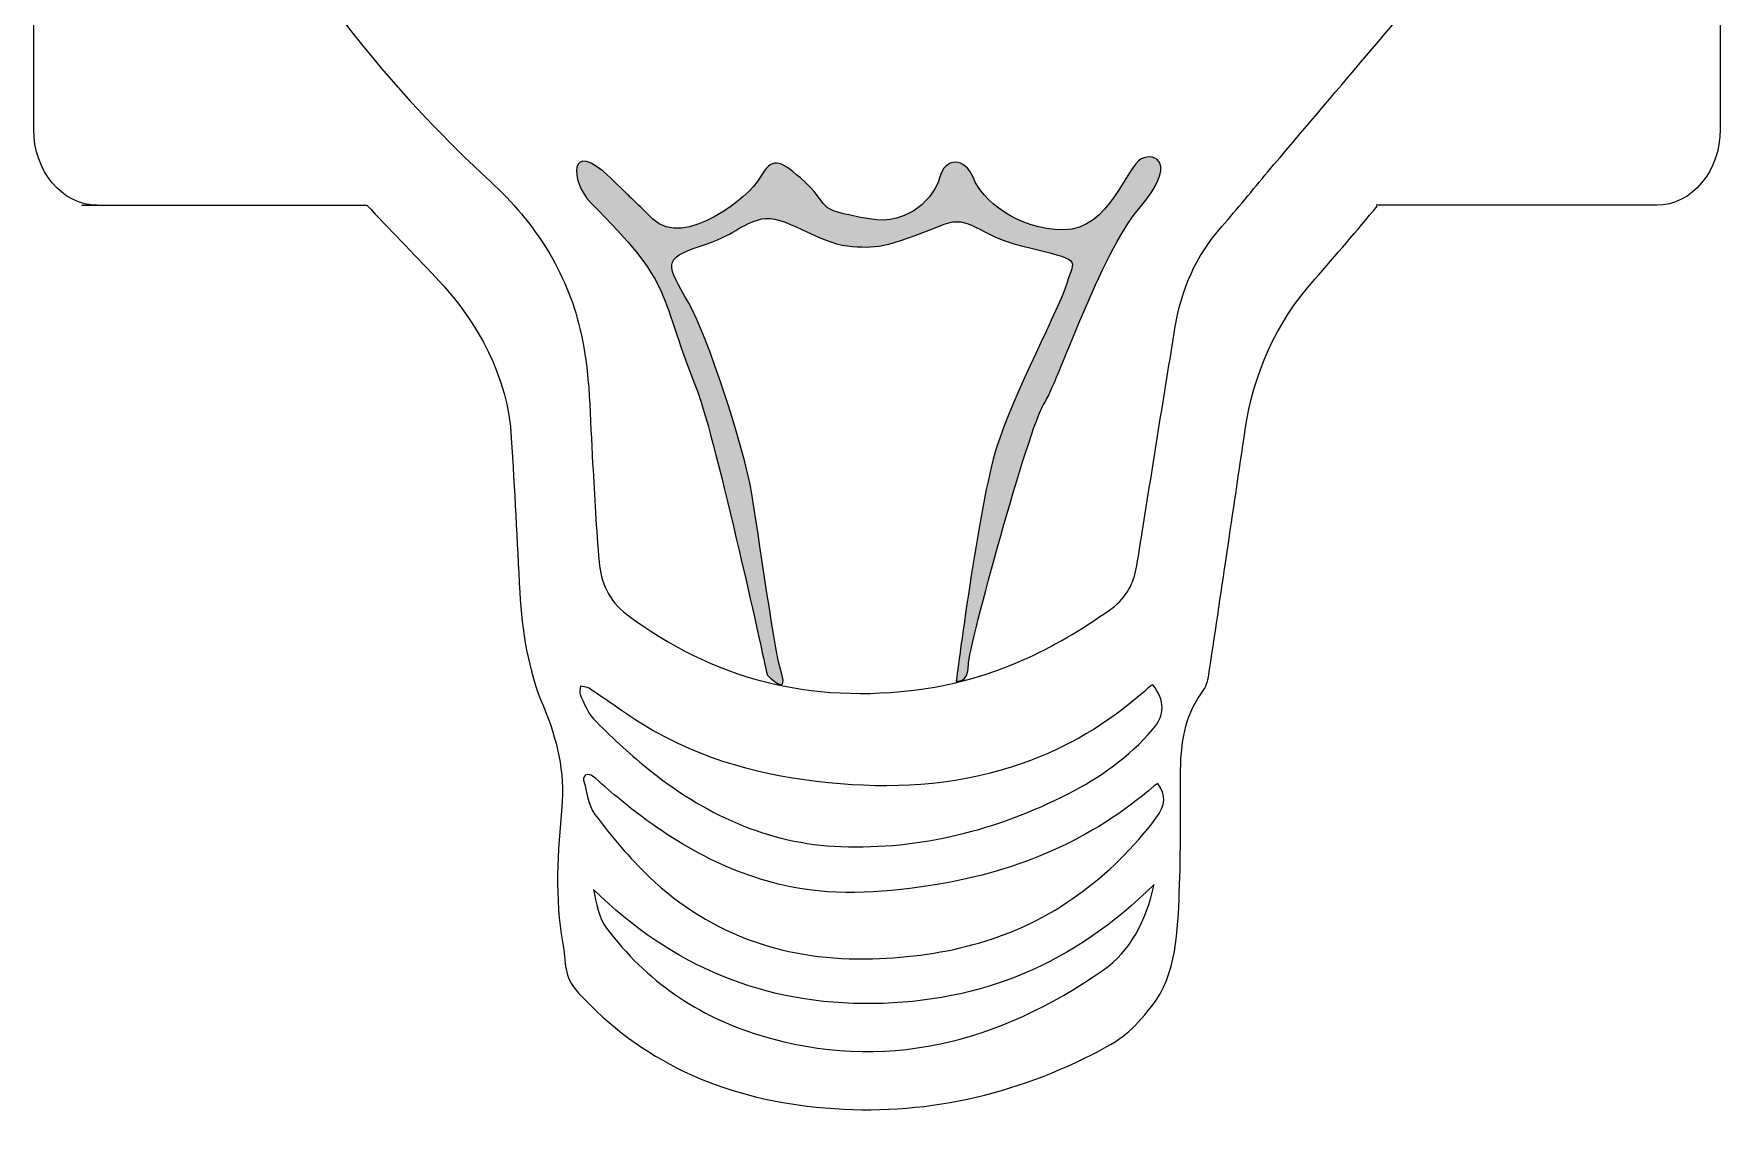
# Model space of a CAD drawing. Header units: inches. Extents: x 3.2 to 14.6, y 3.1 to 17.7.
# Drawn here: x 3.25 to 14.57, y 3.1 to 10.38 of the extents above; entities that cross this region are included whole.
import ezdxf

# ---------------------------------------------------------------- set-up
doc = ezdxf.new("R2010")
doc.units = ezdxf.units.IN
doc.header["$LTSCALE"] = 0.03937
doc.header["$MEASUREMENT"] = 0
for name, color, linetype in [('cutting bulb offset curve', 1, 'Continuous'), ('Default', 7, 'Continuous'), ('vector engravingbulb', 5, 'Continuous'), ('vector engravingelectric curve', 5, 'Continuous')]:
    doc.layers.add(name, color=color, linetype=linetype)

# ---------------------------------------------------------------- blocks, each defined once
blk = doc.blocks.new('block 13')
at = {"layer": 'vector engravingbulb', "lineweight": 0}
blk.add_open_spline([(10.768, 4.667), (10.712, 4.418), (10.61, 4.22), (10.426, 4.092), (9.72, 3.602), (8.956, 3.401), (8.12, 3.655), (7.707, 3.78), (7.358, 4.018), (7.091, 4.374), (7.04, 4.442), (7.023, 4.54), (7.003, 4.634), (7.534, 4.111), (8.156, 3.858), (8.881, 3.867), (9.603, 3.876), (10.229, 4.13), (10.768, 4.667)], degree=3, knots=[0, 0, 0, 0, 1, 1, 1, 2, 2, 2, 3, 3, 3, 4, 4, 4, 5, 5, 5, 6, 6, 6, 6], dxfattribs=at)
blk = doc.blocks.new('block 14')
at = {"layer": 'vector engravingbulb', "lineweight": 0}
blk.add_open_spline([(10.76, 6.006), (10.84, 5.901), (10.844, 5.806), (10.758, 5.707), (10.598, 5.522), (10.403, 5.382), (10.19, 5.275), (9.709, 5.031), (9.201, 4.902), (8.665, 4.921), (8.173, 4.939), (7.745, 5.139), (7.361, 5.45), (7.236, 5.551), (7.118, 5.663), (7.004, 5.778), (6.963, 5.82), (6.941, 5.885), (6.914, 5.942), (6.907, 5.956), (6.915, 5.979), (6.916, 5.998), (6.935, 5.993), (6.958, 5.994), (6.974, 5.984), (7.125, 5.885), (7.269, 5.774), (7.427, 5.687), (7.812, 5.474), (8.23, 5.377), (8.662, 5.342), (9.077, 5.308), (9.485, 5.34), (9.882, 5.479), (10.185, 5.585), (10.457, 5.747), (10.7, 5.961), (10.715, 5.975), (10.73, 5.988), (10.746, 6.001), (10.75, 6.004), (10.755, 6.005), (10.76, 6.006)], degree=3, knots=[0, 0, 0, 0, 1, 1, 1, 2, 2, 2, 3, 3, 3, 4, 4, 4, 5, 5, 5, 6, 6, 6, 7, 7, 7, 8, 8, 8, 9, 9, 9, 10, 10, 10, 11, 11, 11, 12, 12, 12, 13, 13, 13, 14, 14, 14, 14], dxfattribs=at)
blk = doc.blocks.new('block 15')
at = {"layer": 'vector engravingbulb', "lineweight": 0}
blk.add_open_spline([(10.793, 5.344), (10.849, 5.266), (10.847, 5.201), (10.78, 5.112), (10.63, 4.912), (10.456, 4.741), (10.256, 4.597), (9.842, 4.296), (9.372, 4.183), (8.878, 4.168), (8.313, 4.151), (7.802, 4.315), (7.378, 4.718), (7.245, 4.845), (7.125, 4.989), (7.013, 5.137), (6.968, 5.198), (6.959, 5.289), (6.937, 5.368), (6.934, 5.378), (6.945, 5.401), (6.953, 5.403), (6.966, 5.407), (6.987, 5.403), (6.998, 5.395), (7.054, 5.348), (7.108, 5.298), (7.164, 5.252), (7.51, 4.964), (7.887, 4.741), (8.327, 4.651), (8.657, 4.584), (8.985, 4.614), (9.312, 4.667), (9.853, 4.756), (10.345, 4.962), (10.769, 5.329), (10.776, 5.335), (10.785, 5.339), (10.793, 5.344)], degree=3, knots=[0, 0, 0, 0, 1, 1, 1, 2, 2, 2, 3, 3, 3, 4, 4, 4, 5, 5, 5, 6, 6, 6, 7, 7, 7, 8, 8, 8, 9, 9, 9, 10, 10, 10, 11, 11, 11, 12, 12, 12, 13, 13, 13, 13], dxfattribs=at)
blk = doc.blocks.new('block 16')
at = {"layer": 'vector engravingbulb', "lineweight": 0}
blk.add_open_spline([(13.393, 12.683), (13.423, 12.023), (13.233, 11.491), (12.848, 11.017), (12.419, 10.489), (11.971, 9.972), (11.531, 9.451), (11.428, 9.329), (11.329, 9.205), (11.223, 9.085), (11.046, 8.886), (10.951, 8.658), (10.91, 8.412), (10.834, 7.951), (10.761, 7.49), (10.687, 7.029), (10.674, 6.945), (10.661, 6.861), (10.645, 6.777), (10.624, 6.669), (10.567, 6.579), (10.468, 6.509), (10.095, 6.246), (9.686, 6.044), (9.206, 5.978), (8.457, 5.875), (7.797, 6.05), (7.226, 6.481), (7.104, 6.573), (7.054, 6.698), (7.041, 6.832), (7.021, 7.052), (7.012, 7.272), (6.998, 7.493), (6.979, 7.795), (6.985, 8.099), (6.913, 8.399), (6.821, 8.78), (6.616, 9.106), (6.309, 9.389), (5.71, 9.941), (5.208, 10.554), (4.802, 11.225), (4.514, 11.702), (4.38, 12.21), (4.408, 12.746), (4.456, 13.711), (4.785, 14.594), (5.467, 15.365), (6.013, 15.981), (6.731, 16.373), (7.601, 16.549), (8.556, 16.741), (9.507, 16.733), (10.448, 16.481), (11.49, 16.201), (12.261, 15.637), (12.773, 14.804), (13.104, 14.265), (13.294, 13.689), (13.36, 13.081), (13.377, 12.924), (13.386, 12.765), (13.393, 12.683)], degree=3, knots=[0, 0, 0, 0, 1, 1, 1, 2, 2, 2, 3, 3, 3, 4, 4, 4, 5, 5, 5, 6, 6, 6, 7, 7, 7, 8, 8, 8, 9, 9, 9, 10, 10, 10, 11, 11, 11, 12, 12, 12, 13, 13, 13, 14, 14, 14, 15, 15, 15, 16, 16, 16, 17, 17, 17, 18, 18, 18, 19, 19, 19, 20, 20, 20, 21, 21, 21, 21], dxfattribs=at)

msp = doc.modelspace()

# ---------------------------------------------------------------- hatches: boundary and pattern name
at = {"layer": 'Default'}
msp.add_hatch(color=256, dxfattribs=at).paths.add_polyline_path([(8.17, 6.074), (8.17, 6.074), (7.982, 6.908), (7.826, 7.548), (7.756, 7.806), (7.726, 7.905), (7.713, 7.946), (7.707, 7.963), (7.611, 8.22), (7.496, 8.551), (7.484, 8.583), (7.472, 8.614), (7.459, 8.643), (7.446, 8.673), (7.432, 8.701), (7.417, 8.73), (7.401, 8.758), (7.383, 8.787), (7.364, 8.816), (7.342, 8.846), (7.319, 8.877), (7.294, 8.909), (7.266, 8.943), (7.236, 8.979), (7.167, 9.056), (6.981, 9.249), (6.974, 9.256), (6.968, 9.264), (6.962, 9.271), (6.957, 9.279), (6.951, 9.287), (6.946, 9.294), (6.94, 9.302), (6.936, 9.311), (6.931, 9.319), (6.926, 9.327), (6.922, 9.335), (6.918, 9.343), (6.914, 9.352), (6.911, 9.36), (6.908, 9.368), (6.905, 9.376), (6.902, 9.385), (6.899, 9.393), (6.897, 9.401), (6.895, 9.409), (6.893, 9.416), (6.892, 9.424), (6.891, 9.431), (6.89, 9.435), (6.89, 9.439), (6.89, 9.442), (6.889, 9.446), (6.889, 9.449), (6.889, 9.453), (6.889, 9.456), (6.889, 9.459), (6.889, 9.463), (6.889, 9.466), (6.89, 9.469), (6.89, 9.472), (6.891, 9.475), (6.891, 9.478), (6.892, 9.481), (6.892, 9.483), (6.893, 9.486), (6.894, 9.489), (6.895, 9.491), (6.896, 9.494), (6.897, 9.496), (6.898, 9.498), (6.899, 9.501), (6.9, 9.503), (6.902, 9.505), (6.903, 9.507), (6.905, 9.508), (6.906, 9.51), (6.908, 9.512), (6.91, 9.513), (6.912, 9.515), (6.914, 9.516), (6.916, 9.517), (6.918, 9.518), (6.92, 9.519), (6.922, 9.52), (6.925, 9.521), (6.927, 9.521), (6.93, 9.522), (6.933, 9.522), (6.935, 9.522), (6.938, 9.522), (6.941, 9.522), (6.944, 9.522), (6.947, 9.522), (6.95, 9.521), (6.954, 9.521), (6.957, 9.52), (6.961, 9.519), (6.964, 9.518), (6.968, 9.517), (6.972, 9.516), (6.976, 9.514), (6.979, 9.513), (6.984, 9.511), (6.988, 9.509), (6.992, 9.507), (6.996, 9.504), (7.001, 9.502), (7.005, 9.499), (7.015, 9.494), (7.025, 9.487), (7.035, 9.48), (7.045, 9.473), (7.056, 9.464), (7.068, 9.455), (7.08, 9.445), (7.092, 9.434), (7.261, 9.272), (7.261, 9.272), (7.261, 9.272), (7.408, 9.129), (7.413, 9.125), (7.418, 9.121), (7.424, 9.117), (7.429, 9.113), (7.434, 9.109), (7.44, 9.106), (7.445, 9.102), (7.451, 9.099), (7.456, 9.096), (7.462, 9.094), (7.468, 9.091), (7.474, 9.089), (7.48, 9.086), (7.486, 9.084), (7.492, 9.083), (7.498, 9.081), (7.504, 9.079), (7.51, 9.078), (7.516, 9.077), (7.522, 9.076), (7.529, 9.075), (7.535, 9.074), (7.541, 9.073), (7.548, 9.073), (7.554, 9.073), (7.561, 9.072), (7.568, 9.072), (7.574, 9.073), (7.581, 9.073), (7.587, 9.073), (7.594, 9.074), (7.601, 9.075), (7.608, 9.075), (7.614, 9.076), (7.621, 9.077), (7.635, 9.08), (7.649, 9.083), (7.662, 9.086), (7.676, 9.09), (7.69, 9.094), (7.704, 9.099), (7.718, 9.104), (7.732, 9.109), (7.746, 9.115), (7.76, 9.121), (7.773, 9.128), (7.787, 9.134), (7.801, 9.141), (7.814, 9.149), (7.841, 9.164), (7.868, 9.18), (7.893, 9.197), (7.918, 9.214), (7.942, 9.231), (7.966, 9.249), (7.988, 9.267), (8.009, 9.285), (8.028, 9.303), (8.047, 9.32), (8.064, 9.337), (8.079, 9.353), (8.086, 9.361), (8.092, 9.369), (8.098, 9.376), (8.104, 9.384), (8.109, 9.391), (8.114, 9.397), (8.116, 9.4), (8.118, 9.404), (8.12, 9.407), (8.129, 9.423), (8.136, 9.434), (8.143, 9.445), (8.15, 9.456), (8.154, 9.46), (8.157, 9.465), (8.161, 9.469), (8.164, 9.473), (8.168, 9.477), (8.171, 9.481), (8.174, 9.484), (8.178, 9.487), (8.179, 9.489), (8.181, 9.49), (8.183, 9.492), (8.185, 9.493), (8.186, 9.494), (8.188, 9.495), (8.19, 9.497), (8.191, 9.498), (8.193, 9.499), (8.195, 9.5), (8.196, 9.501), (8.198, 9.502), (8.2, 9.503), (8.202, 9.503), (8.203, 9.504), (8.205, 9.505), (8.207, 9.506), (8.208, 9.506), (8.21, 9.507), (8.212, 9.507), (8.214, 9.508), (8.216, 9.508), (8.217, 9.509), (8.219, 9.509), (8.221, 9.509), (8.223, 9.509), (8.224, 9.51), (8.226, 9.51), (8.228, 9.51), (8.23, 9.51), (8.232, 9.51), (8.234, 9.51), (8.236, 9.509), (8.237, 9.509), (8.239, 9.509), (8.241, 9.509), (8.243, 9.508), (8.245, 9.508), (8.247, 9.508), (8.249, 9.507), (8.251, 9.507), (8.253, 9.506), (8.255, 9.505), (8.257, 9.505), (8.259, 9.504), (8.261, 9.503), (8.265, 9.502), (8.269, 9.5), (8.274, 9.498), (8.278, 9.496), (8.283, 9.493), (8.287, 9.491), (8.292, 9.488), (8.296, 9.485), (8.301, 9.482), (8.311, 9.475), (8.321, 9.468), (8.332, 9.46), (8.343, 9.451), (8.367, 9.432), (8.393, 9.41), (8.413, 9.392), (8.431, 9.375), (8.448, 9.359), (8.462, 9.344), (8.475, 9.33), (8.486, 9.317), (8.496, 9.304), (8.505, 9.293), (8.54, 9.246), (8.543, 9.242), (8.546, 9.238), (8.549, 9.235), (8.552, 9.231), (8.555, 9.228), (8.559, 9.225), (8.562, 9.221), (8.564, 9.22), (8.566, 9.218), (8.568, 9.217), (8.569, 9.215), (8.571, 9.214), (8.573, 9.212), (8.576, 9.211), (8.578, 9.209), (8.58, 9.208), (8.582, 9.206), (8.587, 9.204), (8.592, 9.201), (8.597, 9.198), (8.603, 9.195), (8.609, 9.193), (8.615, 9.19), (8.622, 9.188), (8.629, 9.185), (8.636, 9.183), (8.645, 9.18), (8.662, 9.175), (8.682, 9.17), (8.728, 9.159), (8.786, 9.147), (8.855, 9.135), (8.868, 9.132), (8.88, 9.131), (8.892, 9.129), (8.904, 9.128), (8.916, 9.128), (8.928, 9.127), (8.94, 9.127), (8.952, 9.128), (8.963, 9.128), (8.974, 9.129), (8.985, 9.13), (8.996, 9.132), (9.007, 9.134), (9.018, 9.136), (9.028, 9.138), (9.039, 9.14), (9.049, 9.143), (9.059, 9.146), (9.069, 9.149), (9.078, 9.153), (9.088, 9.157), (9.097, 9.161), (9.106, 9.165), (9.115, 9.169), (9.124, 9.173), (9.133, 9.178), (9.141, 9.183), (9.15, 9.188), (9.158, 9.193), (9.166, 9.198), (9.174, 9.204), (9.181, 9.209), (9.189, 9.215), (9.196, 9.221), (9.203, 9.227), (9.21, 9.233), (9.217, 9.239), (9.223, 9.245), (9.23, 9.251), (9.236, 9.258), (9.242, 9.264), (9.248, 9.27), (9.253, 9.277), (9.259, 9.283), (9.264, 9.29), (9.269, 9.296), (9.274, 9.303), (9.279, 9.31), (9.283, 9.316), (9.287, 9.323), (9.292, 9.329), (9.295, 9.336), (9.299, 9.342), (9.303, 9.349), (9.306, 9.355), (9.309, 9.362), (9.312, 9.368), (9.315, 9.374), (9.317, 9.38), (9.32, 9.386), (9.322, 9.392), (9.324, 9.398), (9.325, 9.404), (9.329, 9.416), (9.33, 9.423), (9.332, 9.429), (9.335, 9.435), (9.337, 9.44), (9.339, 9.446), (9.342, 9.451), (9.345, 9.456), (9.346, 9.459), (9.347, 9.461), (9.349, 9.464), (9.35, 9.466), (9.352, 9.468), (9.353, 9.47), (9.355, 9.473), (9.356, 9.475), (9.358, 9.477), (9.359, 9.479), (9.361, 9.481), (9.363, 9.483), (9.364, 9.484), (9.366, 9.486), (9.368, 9.488), (9.369, 9.49), (9.371, 9.491), (9.373, 9.493), (9.375, 9.495), (9.377, 9.496), (9.378, 9.497), (9.38, 9.499), (9.382, 9.5), (9.384, 9.501), (9.386, 9.503), (9.388, 9.504), (9.39, 9.505), (9.392, 9.506), (9.394, 9.507), (9.396, 9.508), (9.398, 9.509), (9.4, 9.51), (9.402, 9.511), (9.404, 9.511), (9.406, 9.512), (9.408, 9.513), (9.41, 9.513), (9.412, 9.514), (9.414, 9.514), (9.416, 9.515), (9.418, 9.515), (9.42, 9.516), (9.422, 9.516), (9.424, 9.516), (9.426, 9.516), (9.428, 9.516), (9.431, 9.516), (9.433, 9.516), (9.435, 9.516), (9.437, 9.516), (9.439, 9.516), (9.441, 9.516), (9.443, 9.516), (9.445, 9.516), (9.448, 9.515), (9.45, 9.515), (9.452, 9.514), (9.454, 9.514), (9.456, 9.513), (9.458, 9.513), (9.46, 9.512), (9.463, 9.511), (9.465, 9.511), (9.467, 9.51), (9.469, 9.509), (9.471, 9.508), (9.473, 9.507), (9.475, 9.506), (9.477, 9.505), (9.479, 9.504), (9.482, 9.503), (9.484, 9.501), (9.486, 9.5), (9.488, 9.499), (9.49, 9.497), (9.492, 9.496), (9.494, 9.495), (9.496, 9.493), (9.498, 9.491), (9.5, 9.49), (9.502, 9.488), (9.504, 9.486), (9.506, 9.484), (9.508, 9.483), (9.51, 9.481), (9.511, 9.479), (9.515, 9.475), (9.519, 9.47), (9.523, 9.466), (9.526, 9.461), (9.53, 9.456), (9.533, 9.451), (9.536, 9.446), (9.54, 9.44), (9.543, 9.435), (9.546, 9.429), (9.549, 9.423), (9.551, 9.416), (9.557, 9.403), (9.56, 9.396), (9.563, 9.389), (9.567, 9.382), (9.571, 9.374), (9.575, 9.367), (9.579, 9.36), (9.584, 9.353), (9.589, 9.345), (9.594, 9.338), (9.599, 9.331), (9.605, 9.323), (9.611, 9.316), (9.617, 9.308), (9.623, 9.301), (9.63, 9.294), (9.643, 9.279), (9.658, 9.264), (9.673, 9.25), (9.689, 9.235), (9.706, 9.221), (9.724, 9.207), (9.743, 9.194), (9.762, 9.181), (9.782, 9.168), (9.803, 9.156), (9.825, 9.144), (9.847, 9.133), (9.87, 9.123), (9.893, 9.113), (9.905, 9.108), (9.917, 9.104), (9.93, 9.1), (9.942, 9.096), (9.955, 9.092), (9.967, 9.088), (9.98, 9.085), (9.993, 9.081), (10.006, 9.078), (10.02, 9.076), (10.033, 9.073), (10.047, 9.071), (10.06, 9.069), (10.074, 9.067), (10.088, 9.066), (10.102, 9.064), (10.116, 9.063), (10.13, 9.063), (10.144, 9.062), (10.159, 9.062), (10.166, 9.062), (10.173, 9.062), (10.18, 9.063), (10.187, 9.063), (10.194, 9.064), (10.201, 9.065), (10.208, 9.066), (10.215, 9.067), (10.221, 9.068), (10.228, 9.069), (10.234, 9.071), (10.241, 9.073), (10.247, 9.074), (10.254, 9.076), (10.26, 9.078), (10.266, 9.081), (10.272, 9.083), (10.278, 9.085), (10.284, 9.088), (10.29, 9.09), (10.296, 9.093), (10.302, 9.096), (10.308, 9.099), (10.314, 9.102), (10.319, 9.105), (10.325, 9.108), (10.336, 9.115), (10.347, 9.122), (10.357, 9.13), (10.368, 9.138), (10.378, 9.146), (10.388, 9.155), (10.398, 9.163), (10.407, 9.172), (10.417, 9.182), (10.426, 9.191), (10.435, 9.201), (10.443, 9.211), (10.452, 9.221), (10.469, 9.241), (10.485, 9.262), (10.5, 9.283), (10.515, 9.305), (10.529, 9.326), (10.613, 9.462), (10.624, 9.478), (10.634, 9.493), (10.639, 9.499), (10.644, 9.505), (10.648, 9.511), (10.653, 9.517), (10.656, 9.519), (10.658, 9.522), (10.66, 9.524), (10.663, 9.526), (10.665, 9.528), (10.667, 9.53), (10.669, 9.532), (10.672, 9.534), (10.674, 9.535), (10.676, 9.537), (10.678, 9.538), (10.681, 9.539), (10.683, 9.54), (10.685, 9.541), (10.687, 9.542), (10.69, 9.543), (10.692, 9.544), (10.694, 9.545), (10.697, 9.546), (10.699, 9.547), (10.701, 9.547), (10.704, 9.548), (10.706, 9.548), (10.709, 9.549), (10.711, 9.55), (10.713, 9.55), (10.716, 9.55), (10.718, 9.551), (10.721, 9.551), (10.723, 9.551), (10.725, 9.552), (10.728, 9.552), (10.73, 9.552), (10.732, 9.552), (10.735, 9.552), (10.737, 9.552), (10.74, 9.552), (10.742, 9.552), (10.744, 9.552), (10.746, 9.551), (10.749, 9.551), (10.751, 9.551), (10.753, 9.55), (10.756, 9.55), (10.758, 9.549), (10.76, 9.549), (10.762, 9.548), (10.764, 9.548), (10.766, 9.547), (10.768, 9.546), (10.77, 9.545), (10.772, 9.544), (10.774, 9.543), (10.776, 9.542), (10.778, 9.541), (10.78, 9.54), (10.782, 9.539), (10.784, 9.538), (10.786, 9.536), (10.787, 9.535), (10.789, 9.534), (10.791, 9.532), (10.792, 9.531), (10.794, 9.529), (10.795, 9.527), (10.797, 9.526), (10.798, 9.524), (10.799, 9.522), (10.801, 9.52), (10.802, 9.518), (10.803, 9.516), (10.804, 9.514), (10.805, 9.512), (10.806, 9.51), (10.807, 9.508), (10.808, 9.505), (10.809, 9.503), (10.809, 9.5), (10.81, 9.498), (10.811, 9.495), (10.811, 9.493), (10.812, 9.49), (10.812, 9.487), (10.812, 9.484), (10.813, 9.481), (10.813, 9.478), (10.813, 9.475), (10.813, 9.472), (10.813, 9.469), (10.812, 9.465), (10.812, 9.462), (10.812, 9.459), (10.811, 9.455), (10.811, 9.452), (10.81, 9.448), (10.81, 9.444), (10.809, 9.441), (10.808, 9.437), (10.807, 9.433), (10.806, 9.429), (10.803, 9.421), (10.8, 9.412), (10.797, 9.403), (10.794, 9.394), (10.789, 9.385), (10.785, 9.375), (10.78, 9.365), (10.774, 9.355), (10.768, 9.344), (10.762, 9.333), (10.755, 9.322), (10.747, 9.311), (10.739, 9.299), (10.731, 9.287), (10.712, 9.261), (10.691, 9.234), (10.656, 9.192), (10.643, 9.176), (10.631, 9.16), (10.619, 9.143), (10.594, 9.106), (10.569, 9.068), (10.544, 9.026), (10.52, 8.983), (10.471, 8.891), (10.422, 8.794), (10.375, 8.693), (10.07, 7.974), (10.058, 7.947), (10.046, 7.924), (10.041, 7.914), (10.035, 7.904), (10.031, 7.896), (10.028, 7.892), (10.026, 7.889), (10.024, 7.885), (10.021, 7.881), (10.019, 7.876), (10.016, 7.871), (10.011, 7.86), (10.005, 7.847), (9.992, 7.815), (9.977, 7.777), (9.944, 7.684), (9.907, 7.572), (9.824, 7.305), (9.738, 7.008), (9.587, 6.447), (9.539, 6.246), (9.531, 6.209), (9.526, 6.179), (9.524, 6.167), (9.522, 6.156), (9.522, 6.152), (9.521, 6.147), (9.521, 6.144), (9.521, 6.141), (9.521, 6.135), (9.521, 6.129), (9.52, 6.124), (9.52, 6.119), (9.52, 6.113), (9.519, 6.109), (9.518, 6.104), (9.517, 6.1), (9.517, 6.095), (9.516, 6.091), (9.515, 6.087), (9.513, 6.084), (9.512, 6.08), (9.511, 6.077), (9.51, 6.073), (9.509, 6.072), (9.508, 6.07), (9.507, 6.069), (9.507, 6.067), (9.506, 6.066), (9.505, 6.065), (9.504, 6.063), (9.504, 6.062), (9.503, 6.061), (9.502, 6.059), (9.501, 6.058), (9.5, 6.057), (9.499, 6.056), (9.498, 6.055), (9.498, 6.054), (9.497, 6.053), (9.496, 6.052), (9.495, 6.051), (9.494, 6.05), (9.493, 6.049), (9.492, 6.048), (9.491, 6.047), (9.49, 6.046), (9.489, 6.046), (9.488, 6.045), (9.487, 6.044), (9.487, 6.043), (9.486, 6.043), (9.485, 6.042), (9.484, 6.041), (9.483, 6.041), (9.482, 6.04), (9.481, 6.04), (9.48, 6.039), (9.479, 6.038), (9.478, 6.038), (9.477, 6.038), (9.476, 6.037), (9.474, 6.036), (9.472, 6.035), (9.47, 6.035), (9.468, 6.034), (9.467, 6.034), (9.465, 6.033), (9.463, 6.033), (9.461, 6.032), (9.459, 6.032), (9.458, 6.032), (9.456, 6.032), (9.455, 6.032), (9.453, 6.031), (9.452, 6.031), (9.45, 6.031), (9.449, 6.031), (9.447, 6.031), (9.446, 6.031), (9.444, 6.032), (9.442, 6.032), (9.441, 6.032), (9.44, 6.032), (9.439, 6.032), (9.439, 6.032), (9.439, 6.032), (9.439, 6.032), (9.53, 6.677), (9.618, 7.199), (9.641, 7.318), (9.664, 7.426), (9.687, 7.521), (9.698, 7.563), (9.71, 7.6), (9.733, 7.67), (9.761, 7.745), (9.792, 7.823), (9.826, 7.904), (10.107, 8.519), (10.154, 8.627), (10.163, 8.649), (10.171, 8.669), (10.177, 8.687), (10.179, 8.694), (10.186, 8.717), (10.191, 8.732), (10.212, 8.791), (10.215, 8.8), (10.216, 8.804), (10.217, 8.809), (10.217, 8.811), (10.218, 8.813), (10.218, 8.815), (10.218, 8.816), (10.219, 8.818), (10.219, 8.82), (10.219, 8.822), (10.219, 8.824), (10.219, 8.826), (10.219, 8.827), (10.219, 8.829), (10.219, 8.831), (10.219, 8.832), (10.219, 8.834), (10.218, 8.835), (10.218, 8.837), (10.218, 8.838), (10.217, 8.84), (10.217, 8.841), (10.216, 8.843), (10.215, 8.844), (10.214, 8.846), (10.213, 8.847), (10.212, 8.849), (10.211, 8.85), (10.21, 8.851), (10.209, 8.853), (10.208, 8.854), (10.206, 8.855), (10.205, 8.857), (10.203, 8.858), (10.202, 8.859), (10.2, 8.86), (10.198, 8.862), (10.196, 8.863), (10.194, 8.864), (10.192, 8.865), (10.19, 8.867), (10.187, 8.868), (10.185, 8.869), (10.18, 8.872), (10.174, 8.874), (10.168, 8.877), (10.161, 8.879), (10.147, 8.884), (10.13, 8.889), (10.112, 8.895), (10.015, 8.92), (9.851, 8.961), (9.826, 8.968), (9.802, 8.976), (9.779, 8.984), (9.757, 8.992), (9.737, 9), (9.717, 9.008), (9.698, 9.016), (9.663, 9.033), (9.559, 9.085), (9.546, 9.091), (9.533, 9.097), (9.526, 9.099), (9.52, 9.102), (9.514, 9.104), (9.507, 9.106), (9.501, 9.108), (9.495, 9.11), (9.488, 9.111), (9.482, 9.112), (9.476, 9.114), (9.469, 9.115), (9.463, 9.116), (9.456, 9.116), (9.45, 9.116), (9.443, 9.117), (9.44, 9.117), (9.437, 9.117), (9.433, 9.116), (9.43, 9.116), (9.427, 9.116), (9.423, 9.116), (9.416, 9.115), (9.409, 9.114), (9.402, 9.113), (9.395, 9.111), (9.388, 9.109), (9.381, 9.107), (9.373, 9.105), (9.365, 9.102), (9.222, 9.045), (9.112, 9.005), (9.066, 8.99), (9.025, 8.977), (9.006, 8.972), (8.987, 8.967), (8.97, 8.963), (8.953, 8.959), (8.937, 8.956), (8.921, 8.953), (8.906, 8.951), (8.891, 8.949), (8.876, 8.948), (8.862, 8.947), (8.848, 8.947), (8.834, 8.946), (8.819, 8.947), (8.805, 8.947), (8.775, 8.949), (8.709, 8.954), (8.7, 8.955), (8.691, 8.957), (8.682, 8.958), (8.673, 8.96), (8.663, 8.962), (8.654, 8.964), (8.645, 8.966), (8.635, 8.969), (8.616, 8.975), (8.597, 8.981), (8.578, 8.988), (8.558, 8.995), (8.519, 9.012), (8.364, 9.082), (8.327, 9.098), (8.308, 9.106), (8.29, 9.113), (8.272, 9.119), (8.255, 9.124), (8.246, 9.127), (8.238, 9.129), (8.23, 9.131), (8.221, 9.133), (8.213, 9.135), (8.205, 9.136), (8.197, 9.137), (8.189, 9.138), (8.182, 9.139), (8.178, 9.139), (8.174, 9.139), (8.17, 9.139), (8.167, 9.139), (8.163, 9.139), (8.159, 9.139), (8.156, 9.139), (8.152, 9.138), (8.148, 9.138), (8.145, 9.138), (8.141, 9.137), (8.138, 9.136), (8.135, 9.136), (8.131, 9.135), (8.118, 9.131), (8.106, 9.128), (8.094, 9.124), (8.082, 9.12), (8.071, 9.115), (8.06, 9.111), (8.05, 9.106), (8.04, 9.102), (8.029, 9.097), (8.02, 9.092), (8, 9.081), (7.916, 9.034), (7.892, 9.021), (7.865, 9.008), (7.836, 8.995), (7.803, 8.981), (7.767, 8.968), (7.68, 8.938), (7.659, 8.931), (7.64, 8.923), (7.622, 8.916), (7.614, 8.912), (7.606, 8.908), (7.599, 8.905), (7.592, 8.901), (7.585, 8.897), (7.579, 8.894), (7.573, 8.89), (7.571, 8.888), (7.568, 8.886), (7.565, 8.884), (7.563, 8.882), (7.56, 8.88), (7.558, 8.878), (7.556, 8.876), (7.554, 8.874), (7.552, 8.873), (7.55, 8.871), (7.548, 8.868), (7.546, 8.866), (7.545, 8.864), (7.543, 8.862), (7.541, 8.86), (7.54, 8.858), (7.539, 8.856), (7.537, 8.854), (7.536, 8.852), (7.535, 8.85), (7.534, 8.847), (7.533, 8.845), (7.532, 8.843), (7.532, 8.841), (7.531, 8.838), (7.53, 8.836), (7.53, 8.834), (7.529, 8.831), (7.529, 8.829), (7.529, 8.826), (7.529, 8.824), (7.528, 8.821), (7.528, 8.819), (7.528, 8.816), (7.528, 8.814), (7.529, 8.811), (7.529, 8.808), (7.529, 8.806), (7.529, 8.803), (7.53, 8.8), (7.53, 8.797), (7.531, 8.795), (7.532, 8.792), (7.532, 8.789), (7.534, 8.783), (7.536, 8.777), (7.538, 8.77), (7.54, 8.764), (7.543, 8.757), (7.546, 8.75), (7.549, 8.743), (7.556, 8.728), (7.564, 8.713), (7.573, 8.696), (7.654, 8.55), (7.668, 8.522), (7.683, 8.492), (7.697, 8.46), (7.727, 8.391), (7.757, 8.315), (7.819, 8.149), (7.879, 7.974), (7.934, 7.801), (7.982, 7.64), (8.02, 7.503), (8.034, 7.447), (8.045, 7.401), (8.055, 7.353), (8.215, 6.336), (8.242, 6.185), (8.254, 6.129), (8.26, 6.106), (8.263, 6.096), (8.268, 6.08), (8.27, 6.073), (8.272, 6.066), (8.273, 6.06), (8.274, 6.054), (8.275, 6.048), (8.276, 6.046), (8.276, 6.043), (8.276, 6.041), (8.277, 6.039), (8.277, 6.037), (8.277, 6.034), (8.277, 6.032), (8.277, 6.031), (8.277, 6.029), (8.277, 6.027), (8.276, 6.025), (8.276, 6.024), (8.276, 6.022), (8.276, 6.021), (8.275, 6.02), (8.275, 6.019), (8.274, 6.017), (8.274, 6.016), (8.273, 6.015), (8.273, 6.015), (8.272, 6.014), (8.272, 6.013), (8.271, 6.012), (8.27, 6.012), (8.269, 6.011), (8.268, 6.011), (8.268, 6.01), (8.267, 6.01), (8.266, 6.01), (8.265, 6.009), (8.264, 6.009), (8.263, 6.009), (8.262, 6.009), (8.261, 6.009), (8.26, 6.009), (8.259, 6.009), (8.257, 6.01), (8.256, 6.01), (8.255, 6.01), (8.254, 6.01), (8.252, 6.011), (8.251, 6.011), (8.25, 6.012), (8.249, 6.012), (8.247, 6.013), (8.246, 6.013), (8.245, 6.014), (8.243, 6.015), (8.24, 6.016), (8.238, 6.018), (8.235, 6.02), (8.232, 6.021), (8.229, 6.023), (8.226, 6.025), (8.22, 6.03), (8.214, 6.034), (8.208, 6.039), (8.203, 6.043), (8.192, 6.053), (8.183, 6.061), (8.172, 6.072), (8.17, 6.074)], flags=0)

# ---------------------------------------------------------------- linework, layer by layer
at = {"layer": 'cutting bulb offset curve', "lineweight": 0}
msp.add_lwpolyline([(3.566, 9.227), (5.48, 9.227)], dxfattribs=at)
for points, knots in [([(3.672, 9.227), (3.436, 9.227), (3.245, 9.456), (3.245, 9.738), (3.245, 9.738), (3.245, 15.717), (3.245, 15.717), (3.245, 15.999), (3.436, 16.227), (3.672, 16.227), (3.672, 16.227), (4.989, 16.227), (4.989, 16.227)], [0, 0, 0, 0, 1, 1, 1, 2, 2, 2, 3, 3, 3, 4, 4, 4, 4]), ([(14.142, 16.227), (14.378, 16.227), (14.569, 15.999), (14.569, 15.717), (14.569, 15.717), (14.569, 9.738), (14.569, 9.738), (14.569, 9.456), (14.378, 9.227), (14.142, 9.227), (14.142, 9.227), (12.259, 9.227), (12.259, 9.227)], [0, 0, 0, 0, 1, 1, 1, 2, 2, 2, 3, 3, 3, 4, 4, 4, 4]), ([(5.481, 9.228), (5.635, 9.066), (5.792, 8.906), (5.945, 8.743), (6.238, 8.43), (6.427, 8.077), (6.452, 7.665), (6.474, 7.319), (6.489, 6.973), (6.509, 6.628), (6.524, 6.367), (6.563, 6.111), (6.667, 5.863), (6.758, 5.646), (6.813, 5.419), (6.791, 5.185), (6.764, 4.903), (6.742, 4.557), (6.796, 4.282), (6.825, 4.134), (6.793, 4.057), (6.906, 3.935), (7.318, 3.486), (7.854, 3.238), (8.498, 3.172), (9.16, 3.104), (9.775, 3.234), (10.351, 3.525), (10.55, 3.626), (10.619, 3.682), (10.753, 3.85), (10.92, 4.057), (10.927, 4.368), (10.937, 4.613), (10.948, 4.887), (10.943, 5.162), (10.946, 5.437), (10.949, 5.614), (10.97, 5.788), (11.082, 5.944), (11.107, 5.978), (11.126, 6.019), (11.132, 6.059), (11.216, 6.612), (11.297, 7.165), (11.379, 7.719), (11.435, 8.092), (11.58, 8.431), (11.846, 8.73), (11.99, 8.893), (12.129, 9.057), (12.266, 9.221)], [0, 0, 0, 0, 1, 1, 1, 2, 2, 2, 3, 3, 3, 4, 4, 4, 5, 5, 5, 6, 6, 6, 7, 7, 7, 8, 8, 8, 9, 9, 9, 10, 10, 10, 11, 11, 11, 12, 12, 12, 13, 13, 13, 14, 14, 14, 15, 15, 15, 16, 16, 16, 17, 17, 17, 17])]:
    msp.add_open_spline(points, degree=3, knots=knots, dxfattribs=at)
at = {"layer": 'vector engravingelectric curve', "lineweight": 0}
msp.add_open_spline([(8.17, 6.074), (8.17, 6.074), (7.824, 7.663), (7.701, 7.979), (7.415, 8.709), (7.545, 8.678), (6.987, 9.242), (6.845, 9.387), (6.833, 9.685), (7.118, 9.41), (7.403, 9.134), (7.118, 9.41), (7.403, 9.134), (7.614, 8.931), (8.05, 9.284), (8.121, 9.41), (8.202, 9.552), (8.249, 9.534), (8.393, 9.41), (8.623, 9.211), (8.451, 9.207), (8.855, 9.135), (9.125, 9.086), (9.297, 9.291), (9.327, 9.41), (9.362, 9.552), (9.498, 9.552), (9.554, 9.41), (9.612, 9.263), (9.85, 9.062), (10.159, 9.062), (10.468, 9.062), (10.586, 9.493), (10.681, 9.539), (10.776, 9.585), (10.929, 9.513), (10.668, 9.206), (10.406, 8.9), (10.121, 8.033), (10.026, 7.889), (9.931, 7.744), (9.521, 6.267), (9.521, 6.141), (9.521, 6.014), (9.439, 6.032), (9.439, 6.032), (9.439, 6.032), (9.592, 7.229), (9.71, 7.6), (9.824, 7.962), (10.141, 8.556), (10.181, 8.702), (10.23, 8.876), (10.304, 8.849), (9.877, 8.954), (9.59, 9.025), (9.526, 9.166), (9.358, 9.099), (8.953, 8.936), (8.899, 8.936), (8.709, 8.954), (8.519, 8.972), (8.274, 9.171), (8.131, 9.135), (7.989, 9.099), (7.951, 9.027), (7.727, 8.954), (7.456, 8.867), (7.498, 8.827), (7.641, 8.575), (7.784, 8.322), (7.997, 7.618), (8.045, 7.401), (8.093, 7.185), (8.211, 6.262), (8.265, 6.087), (8.318, 5.92), (8.17, 6.074), (8.17, 6.074)], degree=3, knots=[0, 0, 0, 0, 1, 1, 1, 2, 2, 2, 3, 3, 3, 4, 4, 4, 5, 5, 5, 6, 6, 6, 7, 7, 7, 8, 8, 8, 9, 9, 9, 10, 10, 10, 11, 11, 11, 12, 12, 12, 13, 13, 13, 14, 14, 14, 15, 15, 15, 16, 16, 16, 17, 17, 17, 18, 18, 18, 19, 19, 19, 20, 20, 20, 21, 21, 21, 22, 22, 22, 23, 23, 23, 24, 24, 24, 25, 25, 25, 26, 26, 26, 26], dxfattribs=at)

# ---------------------------------------------------------------- block references
at = {"layer": 'vector engravingbulb', "lineweight": 0}
for name in ['block 16', 'block 14', 'block 15', 'block 13']:
    msp.add_blockref(name, (0, 0), dxfattribs=at)

doc.saveas('drawing.dxf')
